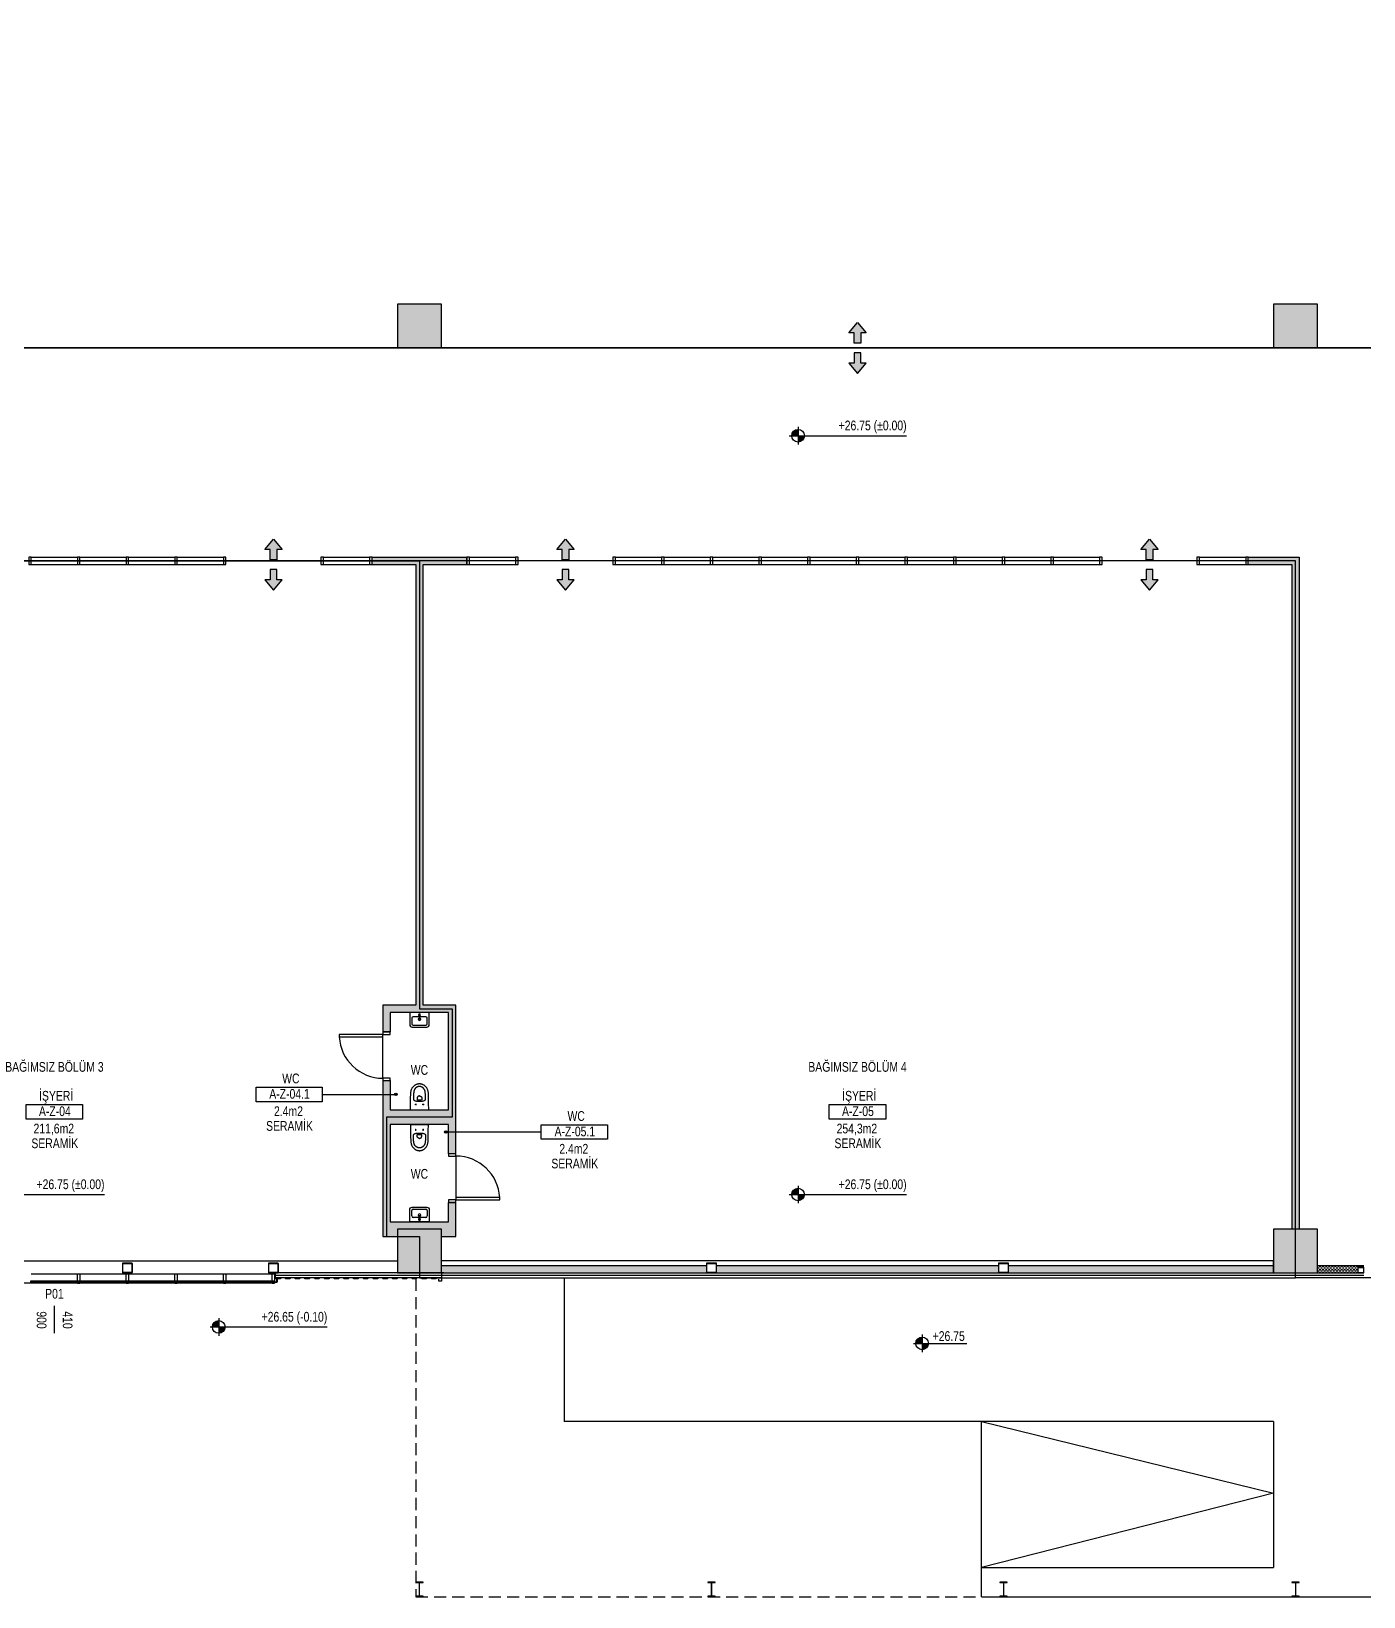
# Model space of a CAD drawing. Header units: centimetres. Extents: x 28733 to 98303, y -2883 to 8555.
# Drawn here: x 53682 to 56419, y 854 to 4069 of the extents above; entities that cross this region are included whole.
import ezdxf
from ezdxf.enums import TextEntityAlignment as Align

# ---------------------------------------------------------------- set-up
doc = ezdxf.new("R2010")
doc.units = ezdxf.units.CM
doc.header["$LTSCALE"] = 100
doc.linetypes.add('HIDDEN2', pattern=[0.1875, 0.125, -0.0625])
for name, color, linetype in [('A-ANNO-DIMS', 187, 'Continuous'), ('A-ANNO-IDEN', 50, 'Continuous'), ('A-ANNO-TEXT', 50, 'Continuous'), ('A-AREA', 102, 'Continuous'), ('A-DOOR', 193, 'Continuous'), ('A-ELEV-01', 255, 'Continuous'), ('A-ELEV-03', 251, 'Continuous'), ('A-FLOR-FIXT', 146, 'Continuous'), ('A-GLAZ-FRME', 12, 'Continuous'), ('A-GLAZ-FULL', 130, 'Continuous'), ('A-GLAZ-SILL', 8, 'Continuous'), ('A-WALL', 134, 'Continuous'), ('A-WALL-HTCH', 8, 'Continuous'), ('A-WALL-INSL', 249, 'Continuous'), ('A-WALL-PLST', 129, 'Continuous'), ('A-WALL-SNWPNL', 200, 'Continuous'), ('A-WALL-STEL', 202, 'Continuous'), ('S-CONC', 5, 'Continuous'), ('S-HTCH', 8, 'Continuous'), ('S-STEL', 3, 'Continuous')]:
    doc.layers.add(name, color=color, linetype=linetype)
doc.styles.add('Fields_100', font='act_simplex.shx', dxfattribs={"width": 0.8, "height": 20})
doc.linetypes.add('BATTING', pattern='A,0.00254,-2.54,[134,ltypeshp.shx,S=2.54,R=0,X=-2.54,Y=0],-5.08,[134,ltypeshp.shx,S=2.54,R=180,X=2.54,Y=0],-2.54', length=10.16254)
pattern_1 = [(0, (47244.2896, 54361.0323), (3.175, 3.175), [3.175, -3.175])]

# ---------------------------------------------------------------- blocks, each defined once
blk = doc.blocks.new('Mahal kutusu_100')
at = {"color": 0}
blk.add_lwpolyline([(-58, 30), (58, 30), (58, 0), (-58, 0)], close=True, dxfattribs=at)
at = {"color": 0, "style": 'Fields_100', "width": 0.8}
for tag, p in [('MAHAL', (3.6, 37.9)), ('KOD', (0.9, 6.2)), ('ALAN', (-1.3, -29.4)), ('KAPLAMA', (0.8, -59.7))]:
    blk.add_attdef(tag, text='', height=20, dxfattribs=at).set_placement(p, align=Align.CENTER)
blk = doc.blocks.new('Kot_plan')
h = blk.add_hatch(color=0)
h.paths.add_polyline_path([(0, 13, 0.414214), (-13, 0), (0, 0)])
h.paths.add_polyline_path([(13, 0), (0, 0), (0, -13, 0.414214)])
at = {"color": 0}
for p, q in [((-18, 0), (92, 0)), ((0, 18), (0, -18))]:
    blk.add_line(p, q, dxfattribs=at)
blk.add_circle((0, 0), 13, dxfattribs=at)
at = {"color": 0, "style": 'Fields_100', "width": 0.8}
blk.add_attdef('BITMISKOT', (21.6, 5), '', height=20, dxfattribs=at)
blk.add_attdef('KABAKOT', text='', height=20, dxfattribs=at).set_placement((21.6, -5), align=Align.TOP_LEFT)
blk = doc.blocks.new('KLOZET')
at = {"linetype": 'Continuous'}
for p, q in [((-17.9, 32), (-17.8, 33.3)), ((-17.8, 33.3), (-17.7, 34.5)), ((-17.7, 34.5), (-17.6, 35.7)), ((-17.6, 35.7), (-17.5, 36.9)), ((-17.5, 36.9), (-17.3, 38.1)), ((-17.3, 38.1), (-17.1, 39.2)), ((-17.1, 39.2), (-16.8, 40.3)), ((-16.8, 40.3), (-16.5, 41.3)), ((-16.5, 41.3), (-16.1, 42.4)), ((-16.1, 42.4), (-15.7, 43.3)), ((-15.7, 43.3), (-15.3, 44.3)), ((-15.3, 44.3), (-14.8, 45.2)), ((-14.8, 45.2), (-14.3, 46)), ((-14.3, 46), (-13.7, 46.8)), ((-13.7, 46.8), (-13.1, 47.6)), ((-13.1, 47.6), (-12.4, 48.3)), ((-12.4, 48.3), (-11.7, 49)), ((-12.1, 32.6), (-12.2, 31.9)), ((-12, 33.9), (-12.1, 33.2)), ((-12.1, 33.2), (-12.1, 32.6)), ((-11.9, 35.1), (-12, 34.5)), ((-12, 34.5), (-12, 33.9)), ((-11.8, 35.7), (-11.9, 35.1)), ((-11.7, 36.7), (-11.8, 36.2)), ((-11.8, 36.2), (-11.8, 35.7)), ((-11.7, 49), (-11, 49.6)), ((-11.6, 37.3), (-11.7, 36.7)), ((-11.5, 37.7), (-11.6, 37.3)), ((-11.4, 38.2), (-11.5, 37.7)), ((-11.3, 38.6), (-11.4, 38.2)), ((-11.2, 39), (-11.3, 38.6)), ((-11.1, 39.4), (-11.2, 39)), ((-11, 39.8), (-11.1, 39.4)), ((-11, 49.6), (-10.3, 50.2)), ((-10.9, 40.2), (-11, 39.8)), ((-10.8, 40.5), (-10.9, 40.2)), ((-10.6, 40.8), (-10.8, 40.5)), ((-10.5, 41.1), (-10.6, 40.8)), ((-10.4, 41.4), (-10.5, 41.1)), ((-10.2, 41.7), (-10.4, 41.4)), ((-10.3, 50.2), (-9.6, 50.7)), ((-10.1, 42), (-10.2, 41.7)), ((-9.9, 42.2), (-10.1, 42)), ((-9.8, 42.5), (-9.9, 42.2)), ((-9.6, 42.7), (-9.8, 42.5)), ((-9.6, 50.7), (-8.8, 51.2)), ((-9.4, 43), (-9.6, 42.7)), ((-9.3, 43.2), (-9.4, 43)), ((-9.1, 43.5), (-9.3, 43.2)), ((-8.9, 43.7), (-9.1, 43.5)), ((-8.7, 44), (-8.9, 43.7)), ((-8.8, 51.2), (-8, 51.7)), ((-8.5, 44.2), (-8.7, 44)), ((-8.2, 44.4), (-8.5, 44.2)), ((-8, 44.7), (-8.2, 44.4)), ((-8, 51.7), (-7.2, 52.1)), ((-7.8, 44.9), (-8, 44.7)), ((-7.5, 45.1), (-7.8, 44.9)), ((-7.3, 45.3), (-7.5, 45.1)), ((-7, 45.5), (-7.3, 45.3)), ((-7.2, 52.1), (-6.4, 52.5)), ((-6.7, 45.8), (-7, 45.5)), ((-6.4, 46), (-6.7, 45.8)), ((-6.4, 52.5), (-5.6, 52.8)), ((-6.1, 46.2), (-6.4, 46)), ((-5.8, 46.4), (-6.1, 46.2)), ((-5.5, 46.5), (-5.8, 46.4)), ((-5.6, 52.8), (-4.8, 53.1)), ((-5.2, 46.7), (-5.5, 46.5)), ((-4.9, 46.9), (-5.2, 46.7)), ((-4.6, 47.1), (-4.9, 46.9)), ((-4.8, 53.1), (-4, 53.3)), ((-4.2, 47.2), (-4.6, 47.1)), ((-3.9, 47.3), (-4.2, 47.2)), ((-4, 53.3), (-3.2, 53.5)), ((-3.6, 47.5), (-3.9, 47.3)), ((-3.3, 47.6), (-3.6, 47.5)), ((-3, 47.7), (-3.3, 47.6)), ((-3.2, 53.5), (-2.3, 53.7)), ((-2.7, 47.8), (-3, 47.7)), ((-2.4, 47.9), (-2.7, 47.8)), ((-2.1, 48), (-2.4, 47.9)), ((-2.3, 53.7), (-1.5, 53.8)), ((-1.8, 48), (-2.1, 48)), ((-1.5, 48.1), (-1.8, 48)), ((-1.5, 53.8), (-0.7, 53.9)), ((-1.2, 48.1), (-1.5, 48.1)), ((-1, 48.2), (-1.2, 48.1)), ((-0.7, 48.2), (-1, 48.2)), ((-0.7, 53.9), (0, 53.9)), ((-0.5, 48.2), (-0.7, 48.2)), ((-0.2, 48.2), (-0.5, 48.2)), ((0, 48.2), (-0.2, 48.2)), ((0, 53.9), (0.7, 53.9)), ((0.5, 48.2), (0, 48.2)), ((1, 48.2), (0.5, 48.2)), ((0.7, 53.9), (1.5, 53.8)), ((1.5, 48.1), (1, 48.2)), ((1.5, 53.8), (2.3, 53.7)), ((2.1, 48), (1.5, 48.1)), ((2.6, 47.8), (2.1, 48)), ((2.3, 53.7), (3.2, 53.5)), ((3.2, 47.6), (2.6, 47.8)), ((3.2, 53.5), (4, 53.3)), ((3.7, 47.4), (3.2, 47.6)), ((4.3, 47.2), (3.7, 47.4)), ((4, 53.3), (4.8, 53.1)), ((4.9, 46.9), (4.3, 47.2)), ((4.8, 53.1), (5.6, 52.8)), ((5.4, 46.6), (4.9, 46.9)), ((6, 46.3), (5.4, 46.6)), ((5.6, 52.8), (6.4, 52.5)), ((6.5, 45.9), (6, 46.3)), ((6.4, 52.5), (7.2, 52.1)), ((7, 45.5), (6.5, 45.9)), ((7.5, 45.1), (7, 45.5)), ((7.2, 52.1), (8, 51.7)), ((8, 44.7), (7.5, 45.1)), ((8, 51.7), (8.8, 51.2)), ((8.4, 44.2), (8, 44.7)), ((8.9, 43.7), (8.4, 44.2)), ((8.8, 51.2), (9.6, 50.7)), ((9.3, 43.2), (8.9, 43.7)), ((9.6, 42.7), (9.3, 43.2)), ((9.6, 50.7), (10.3, 50.2)), ((10, 42.1), (9.6, 42.7)), ((10.3, 41.6), (10, 42.1)), ((10.3, 50.2), (11, 49.6)), ((10.6, 40.9), (10.3, 41.6)), ((10.8, 40.3), (10.6, 40.9)), ((11.1, 39.6), (10.8, 40.3)), ((11, 49.6), (11.7, 49)), ((11.3, 38.9), (11.1, 39.6)), ((11.4, 38.2), (11.3, 38.9)), ((11.6, 37.4), (11.4, 38.2)), ((11.7, 36.6), (11.6, 37.4)), ((11.7, 49), (12.4, 48.3)), ((11.8, 35.7), (11.7, 36.6)), ((11.9, 34.9), (11.8, 35.7)), ((12, 34), (11.9, 34.9)), ((12.1, 33.1), (12, 34)), ((12.2, 32.1), (12.1, 33.1)), ((12.4, 48.3), (13.1, 47.6)), ((13.1, 47.6), (13.7, 46.8)), ((13.7, 46.8), (14.3, 46)), ((14.3, 46), (14.8, 45.2)), ((14.8, 45.2), (15.3, 44.3)), ((15.3, 44.3), (15.7, 43.3)), ((15.7, 43.3), (16.1, 42.4)), ((16.1, 42.4), (16.5, 41.3)), ((16.5, 41.3), (16.8, 40.3)), ((16.8, 40.3), (17.1, 39.2)), ((17.1, 39.2), (17.3, 38.1)), ((17.3, 38.1), (17.5, 36.9)), ((17.5, 36.9), (17.6, 35.7)), ((17.6, 35.7), (17.7, 34.5)), ((17.7, 34.5), (17.8, 33.3)), ((17.8, 33.3), (17.9, 32)), ((-18.3, 0), (-18.2, 12.1)), ((-18.3, 0), (18.3, 0)), ((-18.2, 23.7), (-18.1, 25.2)), ((-18.2, 22.2), (-18.2, 23.7)), ((-18.2, 20.6), (-18.2, 22.2)), ((-18.2, 17.4), (-18.2, 20.6)), ((-18.2, 12.1), (-18.2, 17.4)), ((-18.1, 28), (-18, 29.4)), ((-18.1, 26.6), (-18.1, 28)), ((-18.1, 25.2), (-18.1, 26.6)), ((-18, 30.7), (-17.9, 32)), ((-18, 29.4), (-18, 30.7)), ((-12.3, 27.9), (-12.4, 27)), ((-12.4, 27), (-12.4, 26.1)), ((-12.4, 26.1), (-12.4, 25.2)), ((-12.4, 25.2), (-12.4, 24.2)), ((-12.4, 24.2), (-12.4, 23.2)), ((-12.4, 23.2), (-12.4, 22.2)), ((-12.2, 31.1), (-12.3, 30.4)), ((-12.3, 30.4), (-12.3, 29.6)), ((-12.3, 29.6), (-12.3, 28.8)), ((-12.3, 28.8), (-12.3, 27.9)), ((-12.2, 31.9), (-12.2, 31.1)), ((-9.2, 18.4), (-8.2, 18.3)), ((-8.2, 18.3), (-7.1, 18.2)), ((-7.1, 18.2), (-6.1, 18.1)), ((-6.1, 18.1), (-5.1, 18)), ((-5.1, 18), (-4.1, 18)), ((-4.8, 24.3), (-4.9, 23.9)), ((-4.9, 23.9), (-4.9, 23.5)), ((-4.9, 23.5), (-4.8, 20.8)), ((-4.7, 25), (-4.8, 24.6)), ((-4.8, 24.6), (-4.8, 24.3)), ((-4.6, 25.3), (-4.7, 25)), ((-4.4, 25.6), (-4.6, 25.3)), ((-4.3, 25.9), (-4.4, 25.6)), ((-4.1, 26.2), (-4.3, 25.9)), ((-3.9, 26.5), (-4.1, 26.2)), ((-4.1, 18), (-3.1, 17.9)), ((-3.8, 26.8), (-3.9, 26.5)), ((-3.5, 27), (-3.8, 26.8)), ((-3.8, 20.8), (-2.1, 20.8)), ((-3.3, 27.2), (-3.5, 27)), ((-3.1, 27.4), (-3.3, 27.2)), ((-2.8, 27.6), (-3.1, 27.4)), ((-3.1, 17.9), (-2, 17.9)), ((-2.5, 27.8), (-2.8, 27.6)), ((-2.2, 28), (-2.5, 27.8)), ((-1.9, 28.1), (-2.2, 28)), ((-2.1, 20.8), (-0.4, 20.8)), ((-2, 17.9), (-1, 17.9)), ((-1.6, 28.2), (-1.9, 28.1)), ((-1.3, 28.3), (-1.6, 28.2)), ((-1, 28.4), (-1.3, 28.3)), ((-0.7, 28.5), (-1, 28.4)), ((-1, 17.9), (0, 17.9)), ((-0.3, 28.5), (-0.7, 28.5)), ((-0.4, 20.8), (1.7, 20.8)), ((0, 28.5), (-0.3, 28.5)), ((0, 28.5), (0.3, 28.5)), ((0, 17.9), (1, 17.9)), ((0.3, 28.5), (0.7, 28.5)), ((0.7, 28.5), (1, 28.4)), ((1, 28.4), (1.3, 28.3)), ((1, 17.9), (2, 17.9)), ((1.3, 28.3), (1.6, 28.2)), ((1.6, 28.2), (1.9, 28.1)), ((1.7, 20.8), (3.4, 20.8)), ((1.9, 28.1), (2.2, 28)), ((2, 17.9), (3.1, 17.9)), ((2.2, 28), (2.5, 27.8)), ((2.5, 27.8), (2.8, 27.6)), ((2.8, 27.6), (3.1, 27.4)), ((3.1, 27.4), (3.3, 27.2)), ((3.1, 17.9), (4.1, 18)), ((3.3, 27.2), (3.5, 27)), ((3.4, 20.8), (3.8, 20.8)), ((3.5, 27), (3.8, 26.7)), ((3.8, 26.7), (4, 26.5)), ((4, 26.5), (4.1, 26.2)), ((4.1, 26.2), (4.3, 25.9)), ((4.1, 18), (5.1, 18)), ((4.3, 25.9), (4.5, 25.6)), ((4.5, 25.6), (4.6, 25.3)), ((4.6, 25.3), (4.7, 25)), ((4.7, 25), (4.8, 24.6)), ((4.8, 24.6), (4.8, 24.3)), ((4.8, 24.3), (4.9, 23.9)), ((4.9, 23.5), (4.8, 20.8)), ((4.9, 23.9), (4.9, 23.5)), ((5.1, 18), (6.1, 18.1)), ((6.1, 18.1), (7.1, 18.2)), ((7.1, 18.2), (8.2, 18.3)), ((8.2, 18.3), (9.2, 18.4)), ((12.2, 31.2), (12.2, 32.1)), ((12.3, 30.2), (12.2, 31.2)), ((12.3, 29.2), (12.3, 30.2)), ((12.3, 28.1), (12.3, 29.2)), ((12.4, 27), (12.3, 28.1)), ((12.4, 25.9), (12.4, 27)), ((12.4, 24.7), (12.4, 25.9)), ((12.4, 23.4), (12.4, 24.7)), ((12.4, 22.2), (12.4, 23.4)), ((17.9, 32), (18, 30.7)), ((18, 30.7), (18, 29.4)), ((18, 29.4), (18.1, 28)), ((18.1, 28), (18.1, 26.6)), ((18.1, 26.6), (18.1, 25.2)), ((18.1, 25.2), (18.2, 23.7)), ((18.2, 23.7), (18.2, 22.2)), ((18.2, 22.2), (18.2, 20.6)), ((18.2, 20.6), (18.2, 17.4)), ((18.2, 17.4), (18.2, 13.9)), ((18.2, 13.9), (18.3, 0))]:
    blk.add_line(p, q, dxfattribs=at)
at = {"ltscale": 3}
for p, q in [((-6.5, 10.9), (-9, 10.9)), ((-7.7, 12.2), (-7.7, 9.6)), ((9, 10.9), (6.5, 10.9)), ((7.7, 12.2), (7.7, 9.6))]:
    blk.add_line(p, q, dxfattribs=at)
at = {"lineweight": 0}
for p, q in [((-3.8, 20.8), (-4.8, 20.8)), ((3.8, 20.8), (4.8, 20.8))]:
    blk.add_line(p, q, dxfattribs=at)
at = {"linetype": 'Continuous'}
for centre in [(-7.7, 10.9), (7.7, 10.9)]:
    blk.add_circle(centre, 0.75, dxfattribs=at)
for centre, start, end in [((-8.7, 22.1), 179.5021, 262.9898), ((8.7, 22.1), 277.0095, 0.5028)]:
    blk.add_arc(centre, 3.72, start, end, dxfattribs=at)
blk = doc.blocks.new('KAPI_100')
at = {"layer": 'A-DOOR'}
blk.add_line((5, 15), (95, 15), dxfattribs=at)
blk.add_lwpolyline([(95, 15), (95, 105), (90, 105), (90, 15)], dxfattribs=at)
for points in [[(0, 0), (5, 0), (5, 15), (0, 15)], [(95, 0), (100, 0), (100, 15), (95, 15)]]:
    blk.add_lwpolyline(points, close=True, dxfattribs=at)
blk.add_arc((95, 15), 90, 93.1847, 180, dxfattribs=at)
blk = doc.blocks.new('Mahal Kutusu_100_2')
at = {"color": 0}
blk.add_lwpolyline([(-68, 30), (68, 30), (68, 0), (-68, 0)], close=True, dxfattribs=at)
at = {"color": 0, "style": 'Fields_100', "width": 0.8}
for tag, p in [('MAHAL', (3.6, 37.9)), ('A-Z-04.1', (0.9, 6.2)), ('ALAN', (-1.3, -29.4)), ('KAPLAMA', (0.8, -59.7))]:
    blk.add_attdef(tag, text='', height=20, dxfattribs=at).set_placement(p, align=Align.CENTER)
blk = doc.blocks.new('*U21')
at = {"layer": 'A-WALL-SNWPNL'}
blk.add_lwpolyline([(50, 1), (42, 1), (40, -1), (32, -1), (30, 1), (22, 1), (20, -1), (12, -1), (10, 1), (2, 1), (0, -1), (-8, -1), (-10, 1), (-18, 1), (-20, -1), (-28, -1), (-30, 1), (-38, 1), (-40, -1), (-48, -1), (-50, 1)], dxfattribs=at)
blk = doc.blocks.new('*U22')
at = {"layer": 'A-WALL-STEL', "color": 0, "linetype": 'ByBlock', "lineweight": -2, "transparency": 16777216}
for p in [(0, 0), (100, 0), (200, 0)]:
    blk.add_blockref('*U21', p, dxfattribs=at)
blk = doc.blocks.new('300')
blk.add_lwpolyline([(0, 0), (150, 0), (150, 10.7), (93.55, 10.7, -0.41421356), (78.55, 25.7), (78.55, 274.3, -0.41421356), (93.55, 289.3), (150, 289.3), (150, 300), (0, 300), (0, 289.3), (56.45, 289.3, -0.41421356), (71.45, 274.3), (71.45, 25.7, -0.41421356), (56.45, 10.7), (0, 10.7)], format="xyb", close=True)
blk = doc.blocks.new('AÇK_01')
at = {"color": 0}
blk.add_lwpolyline([(28, 0), (-28, 0)], dxfattribs=at)
at = {"color": 0, "style": 'Fields_100', "width": 0.8}
blk.add_attdef('A.Ç.K.01', text='', height=20, rotation=90, dxfattribs=at).set_placement((-53, 0), align=Align.MIDDLE_CENTER)
for tag, p in [('W', (1, 17.2)), ('H', (1, -36.3))]:
    blk.add_attdef(tag, text='', height=20, dxfattribs=at).set_placement(p, align=Align.CENTER)

msp = doc.modelspace()

# ---------------------------------------------------------------- hatches: boundary and pattern name
at = {"layer": 'A-ANNO-DIMS'}
h = msp.add_hatch(color=256, dxfattribs=at)
h.paths.add_polyline_path([(55257.34, 3251.35, 0.4142136), (55244.34, 3238.35), (55257.34, 3238.35)])
h.paths.add_polyline_path([(55270.34, 3238.35), (55257.34, 3238.35), (55257.34, 3225.35, 0.4142136)])
h = msp.add_hatch(color=256, dxfattribs=at)
h.paths.add_polyline_path([(55257.34, 1692.72, 0.4142136), (55244.34, 1679.72), (55257.34, 1679.72)])
h.paths.add_polyline_path([(55270.34, 1679.72), (55257.34, 1679.72), (55257.34, 1666.72, 0.4142136)])
h = msp.add_hatch(color=256, dxfattribs=at)
h.paths.add_polyline_path([(54067.14, 1420.59, 0.4142136), (54054.14, 1407.59), (54067.14, 1407.59)])
h.paths.add_polyline_path([(54080.14, 1407.59), (54067.14, 1407.59), (54067.14, 1394.59, 0.4142136)])
at = {"layer": 'A-ANNO-IDEN'}
h = msp.add_hatch(color=256, dxfattribs=at)
h.dxf.hatch_style = 1
edge = h.paths.add_edge_path()
edge.add_arc((54430.91, 1885.27), 2.5, 0, 360)
h = msp.add_hatch(color=256, dxfattribs=at)
h.dxf.hatch_style = 1
edge = h.paths.add_edge_path()
edge.add_arc((54533.62, 1808.04), 2.5, 180, 540)
at = {"layer": 'A-ANNO-TEXT'}
h = msp.add_hatch(color=256, dxfattribs=at)
h.dxf.hatch_style = 1
h.paths.add_polyline_path([(55379.48, 3470.89), (55397.18, 3449.74), (55386.21, 3449.74), (55386.21, 3428.59), (55372.74, 3428.59), (55372.74, 3449.74), (55361.77, 3449.74)])
h = msp.add_hatch(color=256, dxfattribs=at)
h.dxf.hatch_style = 1
h.paths.add_polyline_path([(55379.48, 3366.29), (55397.18, 3387.44), (55386.21, 3387.44), (55386.21, 3408.59), (55372.74, 3408.59), (55372.74, 3387.44), (55361.77, 3387.44)])
h = msp.add_hatch(color=256, dxfattribs=at)
h.dxf.hatch_style = 1
h.paths.add_polyline_path([(54179.48, 3025.89), (54197.18, 3004.74), (54186.21, 3004.74), (54186.21, 2983.59), (54172.74, 2983.59), (54172.74, 3004.74), (54161.77, 3004.74)])
h = msp.add_hatch(color=256, dxfattribs=at)
h.dxf.hatch_style = 1
h.paths.add_polyline_path([(54779.48, 3025.89), (54797.18, 3004.74), (54786.21, 3004.74), (54786.21, 2983.59), (54772.74, 2983.59), (54772.74, 3004.74), (54761.77, 3004.74)])
h = msp.add_hatch(color=256, dxfattribs=at)
h.dxf.hatch_style = 1
h.paths.add_polyline_path([(55979.48, 3025.89), (55997.18, 3004.74), (55986.21, 3004.74), (55986.21, 2983.59), (55972.74, 2983.59), (55972.74, 3004.74), (55961.77, 3004.74)])
h = msp.add_hatch(color=256, dxfattribs=at)
h.dxf.hatch_style = 1
h.paths.add_polyline_path([(54179.48, 2921.29), (54197.18, 2942.44), (54186.21, 2942.44), (54186.21, 2963.59), (54172.74, 2963.59), (54172.74, 2942.44), (54161.77, 2942.44)])
h = msp.add_hatch(color=256, dxfattribs=at)
h.dxf.hatch_style = 1
h.paths.add_polyline_path([(54779.48, 2921.29), (54797.18, 2942.44), (54786.21, 2942.44), (54786.21, 2963.59), (54772.74, 2963.59), (54772.74, 2942.44), (54761.77, 2942.44)])
h = msp.add_hatch(color=256, dxfattribs=at)
h.dxf.hatch_style = 1
h.paths.add_polyline_path([(55979.48, 2921.29), (55997.18, 2942.44), (55986.21, 2942.44), (55986.21, 2963.59), (55972.74, 2963.59), (55972.74, 2942.44), (55961.77, 2942.44)])
at = {"layer": 'A-WALL-HTCH'}
h = msp.add_hatch(dxfattribs=at)
h.set_pattern_fill('DASH', color=256)
h.set_pattern_definition([(0, (-26454.6308, -0.018), (3.175, 3.175), [3.175, -3.175])])
h.paths.add_polyline_path([(54524.48, 1608.59), (54524.48, 1593.59), (54554.48, 1593.59), (54554.48, 1663.59), (54539.48, 1663.59), (54539.48, 1623.59), (54419.48, 1623.59), (54419.48, 1823.59), (54539.48, 1823.59), (54539.48, 1763.59), (54554.48, 1763.59), (54554.48, 2068.59), (54486.98, 2068.59), (54486.98, 2973.59), (54576.98, 2973.59), (54576.98, 2988.59), (54381.98, 2988.59), (54381.98, 2973.59), (54471.98, 2973.59), (54471.98, 2068.59), (54404.48, 2068.59), (54404.48, 2013.59), (54419.48, 2013.59), (54419.48, 2053.59), (54539.48, 2053.59), (54539.48, 1853.59), (54419.48, 1853.59), (54419.48, 1913.59), (54404.48, 1913.59), (54404.48, 1593.59), (54434.48, 1593.59), (54434.48, 1608.59)])
h = msp.add_hatch(dxfattribs=at)
h.set_pattern_fill('DASH', color=256)
h.set_pattern_definition([(0, (47544.2896, 54361.0323), (3.175, 3.175), [3.175, -3.175])])
h.paths.add_polyline_path([(56181.98, 2988.59), (56286.98, 2988.59), (56286.98, 1608.59), (56271.98, 1608.59), (56271.98, 2973.59), (56181.98, 2973.59)])
h = msp.add_hatch(dxfattribs=at)
h.set_pattern_fill('DASH', color=256)
h.set_pattern_definition(pattern_1)
h.paths.add_polyline_path([(55069.48, 1518.59), (55069.48, 1533.59), (54524.48, 1533.59), (54524.48, 1518.59)])
h.paths.add_polyline_path([(55669.48, 1519.19), (55669.48, 1533.59), (55089.48, 1533.59), (55089.48, 1518.59)])
h.paths.add_polyline_path([(55689.48, 1533.59), (55689.48, 1518.59), (56234.48, 1518.59), (56234.48, 1533.59)])
h = msp.add_hatch(dxfattribs=at)
h.set_pattern_fill('DASH', color=256)
h.set_pattern_definition(pattern_1)
h.paths.add_polyline_path([(56407.48, 1533.59), (56324.48, 1533.59), (56324.48, 1518.59), (56407.48, 1518.59)])
h = msp.add_hatch(dxfattribs=at)
h.set_pattern_fill('DASH', color=256)
h.set_pattern_definition(pattern_1)
h.paths.add_polyline_path([(56771.23, 1530.59), (56783.23, 1530.59), (56783.23, 1533.59), (56589.48, 1533.59), (56589.48, 1518.59), (56771.23, 1518.59)])
h.paths.add_polyline_path([(56407.48, 1530.59), (56419.48, 1530.59), (56419.48, 1533.59), (56324.48, 1533.59), (56324.48, 1518.59), (56407.48, 1518.59)])
at = {"layer": 'S-HTCH'}
h = msp.add_hatch(dxfattribs=at)
h.set_pattern_fill('ANSI33', color=256)
h.set_pattern_definition([(45, (47244.2896, 5721.5606), (-4.490128, 4.490128), []), (45, (47248.78, 5721.5606), (-4.490128, 4.490128), [3.175, -1.5875])])
h.paths.add_polyline_path([(63434.48, 1518.59), (63524.48, 1518.59), (63524.48, 1608.59), (63434.48, 1608.59)])
h.paths.add_polyline_path([(63434.48, 7218.59), (63524.48, 7218.59), (63524.48, 7308.59), (63434.48, 7308.59)])
h.paths.add_polyline_path([(61634.48, 1518.59), (61724.48, 1518.59), (61724.48, 1608.59), (61634.48, 1608.59)])
h.paths.add_polyline_path([(58034.48, 1518.59), (58124.48, 1518.59), (58124.48, 1608.59), (58034.48, 1608.59)])
h.paths.add_polyline_path([(61634.48, 7218.59), (61724.48, 7218.59), (61724.48, 7308.59), (61634.48, 7308.59)])
h.paths.add_polyline_path([(58034.48, 7218.59), (58124.48, 7218.59), (58124.48, 7308.59), (58034.48, 7308.59)])
h.paths.add_polyline_path([(63434.48, 3418.59), (63524.48, 3418.59), (63524.48, 3508.59), (63434.48, 3508.59)])
h.paths.add_polyline_path([(63434.48, 5318.59), (63524.48, 5318.59), (63524.48, 5408.59), (63434.48, 5408.59)])
h.paths.add_polyline_path([(61634.48, 3418.59), (61724.48, 3418.59), (61724.48, 3508.59), (61634.48, 3508.59)])
h.paths.add_polyline_path([(58034.48, 3418.59), (58124.48, 3418.59), (58124.48, 3508.59), (58034.48, 3508.59)])
h.paths.add_polyline_path([(61634.48, 5318.59), (61724.48, 5318.59), (61724.48, 5408.59), (61634.48, 5408.59)])
h.paths.add_polyline_path([(58034.48, 5318.59), (58124.48, 5318.59), (58124.48, 5408.59), (58034.48, 5408.59)])
h.paths.add_polyline_path([(68834.48, 3418.59), (68924.48, 3418.59), (68924.48, 3508.59), (68834.48, 3508.59)])
h.paths.add_polyline_path([(68834.48, 5318.59), (68924.48, 5318.59), (68924.48, 5408.59), (68834.48, 5408.59)])
h.paths.add_polyline_path([(67034.48, 3418.59), (67124.48, 3418.59), (67124.48, 3508.59), (67034.48, 3508.59)])
h.paths.add_polyline_path([(67034.48, 5318.59), (67124.48, 5318.59), (67124.48, 5408.59), (67034.48, 5408.59)])
h.paths.add_polyline_path([(65234.48, 3418.59), (65324.48, 3418.59), (65324.48, 3508.59), (65234.48, 3508.59)])
h.paths.add_polyline_path([(65234.48, 5318.59), (65324.48, 5318.59), (65324.48, 5408.59), (65234.48, 5408.59)])
h.paths.add_polyline_path([(61534.48, 3418.59), (61624.48, 3418.59), (61624.48, 3508.59), (61534.48, 3508.59)])
h.paths.add_polyline_path([(61534.48, 5318.59), (61624.48, 5318.59), (61624.48, 5408.59), (61534.48, 5408.59)])
h.paths.add_polyline_path([(59834.48, 3418.59), (59924.48, 3418.59), (59924.48, 3508.59), (59834.48, 3508.59)])
h.paths.add_polyline_path([(59834.48, 5318.59), (59924.48, 5318.59), (59924.48, 5408.59), (59834.48, 5408.59)])
h.paths.add_polyline_path([(56234.48, 3418.59), (56324.48, 3418.59), (56324.48, 3508.59), (56234.48, 3508.59)])
h.paths.add_polyline_path([(56234.48, 5318.59), (56324.48, 5318.59), (56324.48, 5408.59), (56234.48, 5408.59)])
h.paths.add_polyline_path([(54434.48, 3418.59), (54524.48, 3418.59), (54524.48, 3508.59), (54434.48, 3508.59)])
h.paths.add_polyline_path([(54434.48, 5318.59), (54524.48, 5318.59), (54524.48, 5408.59), (54434.48, 5408.59)])
h.paths.add_polyline_path([(52634.48, 3418.59), (52724.48, 3418.59), (52724.48, 3508.59), (52634.48, 3508.59)])
h.paths.add_polyline_path([(52634.48, 5318.59), (52724.48, 5318.59), (52724.48, 5408.59), (52634.48, 5408.59)])
h.paths.add_polyline_path([(70634.48, 5318.59), (70724.48, 5318.59), (70724.48, 5408.59), (70634.48, 5408.59)])
h.paths.add_polyline_path([(70634.48, 3418.59), (70724.48, 3418.59), (70724.48, 3508.59), (70634.48, 3508.59)])
h.paths.add_polyline_path([(70634.48, 1518.59), (70724.48, 1518.59), (70724.48, 1608.59), (70634.48, 1608.59)])
h.paths.add_polyline_path([(68834.48, 1518.59), (68924.48, 1518.59), (68924.48, 1608.59), (68834.48, 1608.59)])
h.paths.add_polyline_path([(67034.48, 1518.59), (67124.48, 1518.59), (67124.48, 1608.59), (67034.48, 1608.59)])
h.paths.add_polyline_path([(65234.48, 1518.59), (65324.48, 1518.59), (65324.48, 1608.59), (65234.48, 1608.59)])
h.paths.add_polyline_path([(61534.48, 1518.59), (61624.48, 1518.59), (61624.48, 1608.59), (61534.48, 1608.59)])
h.paths.add_polyline_path([(59834.48, 1518.59), (59924.48, 1518.59), (59924.48, 1608.59), (59834.48, 1608.59)])
h.paths.add_polyline_path([(56234.48, 1518.59), (56324.48, 1518.59), (56324.48, 1608.59), (56234.48, 1608.59)])
h.paths.add_polyline_path([(54434.48, 1518.59), (54524.48, 1518.59), (54524.48, 1608.59), (54434.48, 1608.59)])
h.paths.add_polyline_path([(52634.48, 1518.59), (52724.48, 1518.59), (52724.48, 1608.59), (52634.48, 1608.59)])
h.paths.add_polyline_path([(70634.48, 7218.59), (70724.48, 7218.59), (70724.48, 7308.59), (70634.48, 7308.59)])
h.paths.add_polyline_path([(68834.48, 7218.59), (68924.48, 7218.59), (68924.48, 7308.59), (68834.48, 7308.59)])
h.paths.add_polyline_path([(67034.48, 7218.59), (67124.48, 7218.59), (67124.48, 7308.59), (67034.48, 7308.59)])
h.paths.add_polyline_path([(65234.48, 7218.59), (65324.48, 7218.59), (65324.48, 7308.59), (65234.48, 7308.59)])
h.paths.add_polyline_path([(61534.48, 7218.59), (61624.48, 7218.59), (61624.48, 7308.59), (61534.48, 7308.59)])
h.paths.add_polyline_path([(59834.48, 7218.59), (59924.48, 7218.59), (59924.48, 7308.59), (59834.48, 7308.59)])
h.paths.add_polyline_path([(56234.48, 7218.59), (56324.48, 7218.59), (56324.48, 7308.59), (56234.48, 7308.59)])
h.paths.add_polyline_path([(54434.48, 7218.59), (54524.48, 7218.59), (54524.48, 7308.59), (54434.48, 7308.59)])
h.paths.add_polyline_path([(52634.48, 7218.59), (52724.48, 7218.59), (52724.48, 7308.59), (52634.48, 7308.59)])

# ---------------------------------------------------------------- linework, layer by layer
at = {"layer": 'A-ANNO-DIMS'}
for p, q in [((55257.34, 3256.35), (55257.34, 3220.35)), ((55239.34, 3238.35), (55480.34, 3238.35)), ((53591.33, 1679.72), (53832.33, 1679.72)), ((55239.34, 1679.72), (55480.34, 1679.72)), ((55257.34, 1697.72), (55257.34, 1661.72)), ((54067.14, 1425.59), (54067.14, 1389.59)), ((54049.14, 1407.59), (54290.14, 1407.59))]:
    msp.add_line(p, q, dxfattribs=at)
for centre in [(55257.34, 3238.35), (55257.34, 1679.72), (54067.14, 1407.59)]:
    msp.add_circle(centre, 13, dxfattribs=at)
at = {"layer": 'A-ANNO-IDEN'}
for points in [[(54279.65, 1885.27), (54428.41, 1885.27)], [(54729.86, 1808.04), (54536.12, 1808.04)]]:
    msp.add_lwpolyline(points, dxfattribs=at)
for centre in [(54430.91, 1885.27), (54533.62, 1808.04)]:
    msp.add_circle(centre, 2.5, dxfattribs=at)
at = {"layer": 'A-ANNO-TEXT'}
for points in [[(55379.48, 3470.89), (55397.18, 3449.74), (55386.21, 3449.74), (55386.21, 3428.59), (55372.74, 3428.59), (55372.74, 3449.74), (55361.77, 3449.74)], [(55379.48, 3366.29), (55397.18, 3387.44), (55386.21, 3387.44), (55386.21, 3408.59), (55372.74, 3408.59), (55372.74, 3387.44), (55361.77, 3387.44)], [(54179.48, 3025.89), (54197.18, 3004.74), (54186.21, 3004.74), (54186.21, 2983.59), (54172.74, 2983.59), (54172.74, 3004.74), (54161.77, 3004.74)], [(54779.48, 3025.89), (54797.18, 3004.74), (54786.21, 3004.74), (54786.21, 2983.59), (54772.74, 2983.59), (54772.74, 3004.74), (54761.77, 3004.74)], [(55979.48, 3025.89), (55997.18, 3004.74), (55986.21, 3004.74), (55986.21, 2983.59), (55972.74, 2983.59), (55972.74, 3004.74), (55961.77, 3004.74)], [(54179.48, 2921.29), (54197.18, 2942.44), (54186.21, 2942.44), (54186.21, 2963.59), (54172.74, 2963.59), (54172.74, 2942.44), (54161.77, 2942.44)], [(54779.48, 2921.29), (54797.18, 2942.44), (54786.21, 2942.44), (54786.21, 2963.59), (54772.74, 2963.59), (54772.74, 2942.44), (54761.77, 2942.44)], [(55979.48, 2921.29), (55997.18, 2942.44), (55986.21, 2942.44), (55986.21, 2963.59), (55972.74, 2963.59), (55972.74, 2942.44), (55961.77, 2942.44)]]:
    msp.add_lwpolyline(points, close=True, dxfattribs=at)
at = {"layer": 'A-AREA'}
for points in [[(62586.98, 7318.59), (70734.48, 7318.59), (70734.48, 3418.59), (52611.98, 3418.59), (52611.98, 7318.59), (59834.48, 7318.59), (59834.48, 7053.59), (62586.98, 7053.59)], [(52611.98, 1508.59), (52611.98, 3418.59), (70734.48, 3418.59), (70734.48, 2981.09), (63779.48, 2981.09), (63779.23, 1508.59), (63516.98, 1508.59), (63516.98, 2981.09), (58079.48, 2981.09), (58079.48, 1508.59), (56279.48, 1508.59), (56279.48, 2981.09), (52979.48, 2981.09), (52979.48, 1508.59)], [(54479.48, 2981.09), (54479.48, 2061.09), (54546.98, 2061.09), (54546.98, 1838.59), (54411.98, 1838.59), (54411.98, 1593.59), (54479.48, 1593.59), (54479.48, 1508.59), (56279.48, 1508.59), (56279.48, 2981.09)]]:
    msp.add_lwpolyline(points, close=True, dxfattribs=at)
msp.add_lwpolyline([(54479.48, 2061.09), (54546.98, 2061.09), (54546.98, 1853.59), (54546.98, 1838.59), (54411.98, 1838.59), (54411.98, 1593.59), (54479.48, 1593.59), (54479.48, 1508.59), (54181.98, 1508.59), (54181.98, 1497.59), (53276.98, 1497.59), (53276.98, 1508.59), (52979.48, 1508.59), (52979.48, 2981.09), (54479.48, 2981.09), (54479.48, 2061.09)], dxfattribs=at)
at = {"layer": 'A-ELEV-01'}
for p, q in [((52959.48, 3418.59), (54434.48, 3418.59)), ((54524.48, 3418.59), (56234.48, 3418.59)), ((56324.48, 3418.59), (58034.48, 3418.59)), ((52986.98, 1543.59), (54434.48, 1543.59)), ((56234.48, 1543.59), (54524.48, 1543.59)), ((56234.48, 1518.59), (56234.48, 1543.59)), ((53681.98, 1516.59), (53776.98, 1516.59)), ((53781.98, 1516.59), (53876.98, 1516.59)), ((53881.98, 1516.59), (53976.98, 1516.59)), ((53981.98, 1516.59), (54076.98, 1516.59)), ((54081.98, 1516.59), (54176.98, 1516.59)), ((54776.98, 1508.59), (54776.98, 1213.59)), ((56234.48, 1213.59), (54776.98, 1213.59)), ((55634.48, 913.59, 0), (55634.48, 1213.59)), ((55634.48, 1213.59), (56234.48, 1066.09)), ((56234.48, 1213.59), (56234.48, 913.59)), ((56234.48, 1066.09), (55634.48, 913.59, 0)), ((55634.48, 853.59, 0), (58724.48, 853.59))]:
    msp.add_line(p, q, dxfattribs=at)
at = {"layer": 'A-ELEV-01', "linetype": 'HIDDEN2', "ltscale": 2, "elevation": 0}
msp.add_lwpolyline([(54471.98, 1506.59), (54471.98, 853.59), (55634.48, 853.59)], dxfattribs=at)
at = {"layer": 'A-ELEV-01', "elevation": 0}
msp.add_lwpolyline([(55634.48, 853.59), (55634.48, 853.59), (55634.48, 913.59), (56234.48, 913.59)], dxfattribs=at)
at = {"layer": 'A-ELEV-03'}
msp.add_line((54524.48, 1508.59), (54182.98, 1508.59), dxfattribs=at)
at = {"layer": 'A-ELEV-03', "elevation": 0}
msp.add_lwpolyline([(54182.98, 1518.59), (54182.98, 1508.59)], dxfattribs=at)
at = {"layer": 'A-FLOR-FIXT'}
for p, q in [((54463.48, 2041.59), (54463.48, 2030.59)), ((54478.91, 2044.59), (54466.48, 2044.59)), ((54466.48, 2027.59), (54492.48, 2027.59)), ((54492.48, 2044.59), (54479.91, 2044.59)), ((54495.48, 2030.59), (54495.48, 2041.59)), ((54463.48, 1635.59), (54463.48, 1646.59)), ((54466.48, 1649.59), (54492.48, 1649.59)), ((54495.48, 1646.59), (54495.48, 1635.59)), ((54478.91, 1632.59), (54466.48, 1632.59)), ((54492.48, 1632.59), (54479.91, 1632.59))]:
    msp.add_line(p, q, dxfattribs=at)
for points in [[(54459.48, 2053.59), (54459.48, 2028.59, 0.4142136), (54464.48, 2023.59), (54494.48, 2023.59, 0.4142136), (54499.48, 2028.59), (54499.48, 2053.59)], [(54478.91, 2048.82), (54478.91, 2040.82, 1), (54479.91, 2040.82), (54479.91, 2048.82, 1)], [(54459.48, 1623.59), (54459.48, 1648.59, -0.4142136), (54464.48, 1653.59), (54494.48, 1653.59, -0.4142136), (54499.48, 1648.59), (54499.48, 1623.59)], [(54478.91, 1628.37), (54478.91, 1636.37, -1), (54479.91, 1636.37), (54479.91, 1628.37, -1)]]:
    msp.add_lwpolyline(points, format="xyb", close=True, dxfattribs=at)
for centre, radius, start, end in [((54466.48, 2041.59), 3, 90, 180), ((54466.48, 2030.59), 3, 180, 270), ((54479.48, 2039.59), 2.5, 103.01407, 79.93241), ((54479.41, 2048.82), 2, 284.47751, 255.52249), ((54492.48, 2041.59), 3, 0, 90), ((54492.48, 2030.59), 3, 270, 0), ((54466.48, 1646.59), 3, 90, 180), ((54479.48, 1637.59), 2.5, 280.06759, 256.98593), ((54492.48, 1646.59), 3, 0, 90), ((54466.48, 1635.59), 3, 180, 270), ((54479.41, 1628.37), 2, 104.47751, 75.52249), ((54492.48, 1635.59), 3, 270, 0)]:
    msp.add_arc(centre, radius, start, end, dxfattribs=at)
at = {"layer": 'A-GLAZ-FRME'}
for points in [[(53676.98, 2973.59), (53681.98, 2973.59), (53681.98, 2988.59), (53676.98, 2988.59)], [(53776.98, 2973.59), (53781.98, 2973.59), (53781.98, 2988.59), (53776.98, 2988.59)], [(53876.98, 2973.59), (53881.98, 2973.59), (53881.98, 2988.59), (53876.98, 2988.59)], [(53976.98, 2973.59), (53981.98, 2973.59), (53981.98, 2988.59), (53976.98, 2988.59)], [(54076.98, 2973.59), (54081.98, 2973.59), (54081.98, 2988.59), (54076.98, 2988.59)], [(54276.98, 2973.59), (54281.98, 2973.59), (54281.98, 2988.59), (54276.98, 2988.59)], [(54376.98, 2973.59), (54381.98, 2973.59), (54381.98, 2988.59), (54376.98, 2988.59)], [(54576.98, 2973.59), (54581.98, 2973.59), (54581.98, 2988.59), (54576.98, 2988.59)], [(54676.98, 2973.59), (54681.98, 2973.59), (54681.98, 2988.59), (54676.98, 2988.59)], [(54876.98, 2973.59), (54881.98, 2973.59), (54881.98, 2988.59), (54876.98, 2988.59)], [(54976.98, 2973.59), (54981.98, 2973.59), (54981.98, 2988.59), (54976.98, 2988.59)], [(55076.98, 2973.59), (55081.98, 2973.59), (55081.98, 2988.59), (55076.98, 2988.59)], [(55176.98, 2973.59), (55181.98, 2973.59), (55181.98, 2988.59), (55176.98, 2988.59)], [(55276.98, 2973.59), (55281.98, 2973.59), (55281.98, 2988.59), (55276.98, 2988.59)], [(55376.98, 2973.59), (55381.98, 2973.59), (55381.98, 2988.59), (55376.98, 2988.59)], [(55476.98, 2973.59), (55481.98, 2973.59), (55481.98, 2988.59), (55476.98, 2988.59)], [(55576.98, 2973.59), (55581.98, 2973.59), (55581.98, 2988.59), (55576.98, 2988.59)], [(55676.98, 2973.59), (55681.98, 2973.59), (55681.98, 2988.59), (55676.98, 2988.59)], [(55776.98, 2973.59), (55781.98, 2973.59), (55781.98, 2988.59), (55776.98, 2988.59)], [(55876.98, 2973.59), (55881.98, 2973.59), (55881.98, 2988.59), (55876.98, 2988.59)], [(56076.98, 2973.59), (56081.98, 2973.59), (56081.98, 2988.59), (56076.98, 2988.59)], [(56176.98, 2973.59), (56181.98, 2973.59), (56181.98, 2988.59), (56176.98, 2988.59)]]:
    msp.add_lwpolyline(points, close=True, dxfattribs=at)
at = {"layer": 'A-GLAZ-FRME', "elevation": 0}
for points in [[(53781.98, 1501.59), (53776.98, 1501.59), (53776.98, 1516.59), (53781.98, 1516.59)], [(53881.98, 1501.59), (53876.98, 1501.59), (53876.98, 1516.59), (53881.98, 1516.59)], [(53981.98, 1501.59), (53976.98, 1501.59), (53976.98, 1516.59), (53981.98, 1516.59)], [(54081.98, 1501.59), (54076.98, 1501.59), (54076.98, 1516.59), (54081.98, 1516.59)], [(54181.98, 1501.59), (54176.98, 1501.59), (54176.98, 1516.59), (54181.98, 1516.59)], [(53776.98, 1497.59), (53781.98, 1497.59), (53781.98, 1499.59), (53776.98, 1499.59)], [(53876.98, 1497.59), (53881.98, 1497.59), (53881.98, 1499.59), (53876.98, 1499.59)], [(53976.98, 1497.59), (53981.98, 1497.59), (53981.98, 1499.59), (53976.98, 1499.59)], [(54076.98, 1497.59), (54081.98, 1497.59), (54081.98, 1499.59), (54076.98, 1499.59)], [(54176.98, 1497.59), (54181.98, 1497.59), (54181.98, 1499.59), (54176.98, 1499.59)]]:
    msp.add_lwpolyline(points, close=True, dxfattribs=at)
at = {"layer": 'A-GLAZ-FULL'}
for p, q in [((53681.98, 2988.59), (53776.98, 2988.59)), ((53781.98, 2988.59), (53876.98, 2988.59)), ((53881.98, 2988.59), (53976.98, 2988.59)), ((53981.98, 2988.59), (54076.98, 2988.59)), ((54281.98, 2988.59), (54376.98, 2988.59)), ((54881.98, 2988.59), (54976.98, 2988.59)), ((54981.98, 2988.59), (55076.98, 2988.59)), ((55081.98, 2988.59), (55176.98, 2988.59)), ((55181.98, 2988.59), (55276.98, 2988.59)), ((55281.98, 2988.59), (55376.98, 2988.59)), ((55381.98, 2988.59), (55476.98, 2988.59)), ((55481.98, 2988.59), (55576.98, 2988.59)), ((55581.98, 2988.59), (55676.98, 2988.59)), ((55681.98, 2988.59), (55776.98, 2988.59)), ((55781.98, 2988.59), (55876.98, 2988.59)), ((56081.98, 2988.59), (56176.98, 2988.59))]:
    msp.add_line(p, q, dxfattribs=at)
msp.add_lwpolyline([(54581.98, 2988.59), (54676.98, 2988.59)], dxfattribs=at)
at = {"layer": 'A-GLAZ-FULL', "elevation": 0}
for points in [[(53680.48, 1499.59), (53778.48, 1499.59), (53778.48, 1501.59), (53680.48, 1501.59)], [(53780.48, 1499.59), (53878.48, 1499.59), (53878.48, 1501.59), (53780.48, 1501.59)], [(53880.48, 1499.59), (53978.48, 1499.59), (53978.48, 1501.59), (53880.48, 1501.59)], [(53980.48, 1499.59), (54078.48, 1499.59), (54078.48, 1501.59), (53980.48, 1501.59)], [(54080.48, 1499.59), (54178.48, 1499.59), (54178.48, 1501.59), (54080.48, 1501.59)]]:
    msp.add_lwpolyline(points, close=True, dxfattribs=at)
at = {"layer": 'A-GLAZ-SILL'}
for p, q in [((53681.98, 2973.59), (53776.98, 2973.59)), ((53781.98, 2973.59), (53876.98, 2973.59)), ((53881.98, 2973.59), (53976.98, 2973.59)), ((53981.98, 2973.59), (54076.98, 2973.59)), ((54281.98, 2973.59), (54376.98, 2973.59)), ((54581.98, 2973.59), (54676.98, 2973.59)), ((54881.98, 2973.59), (54976.98, 2973.59)), ((54981.98, 2973.59), (55076.98, 2973.59)), ((55081.98, 2973.59), (55176.98, 2973.59)), ((55181.98, 2973.59), (55276.98, 2973.59)), ((55281.98, 2973.59), (55376.98, 2973.59)), ((55381.98, 2973.59), (55476.98, 2973.59)), ((55481.98, 2973.59), (55576.98, 2973.59)), ((55581.98, 2973.59), (55676.98, 2973.59)), ((55681.98, 2973.59), (55776.98, 2973.59)), ((55781.98, 2973.59), (55876.98, 2973.59)), ((56081.98, 2973.59), (56176.98, 2973.59))]:
    msp.add_line(p, q, dxfattribs=at)
at = {"layer": 'A-WALL'}
for p, q in [((54381.98, 2973.59), (54471.98, 2973.59)), ((54471.98, 2973.59), (54471.98, 2068.59)), ((54486.98, 2068.59), (54486.98, 2973.59)), ((54486.98, 2973.59), (54576.98, 2973.59)), ((54471.98, 2068.59), (54404.48, 2068.59)), ((54404.48, 2068.59), (54404.48, 2013.59)), ((54554.48, 2068.59), (54486.98, 2068.59)), ((54554.48, 1763.59), (54554.48, 2068.59)), ((54539.48, 2053.59), (54419.48, 2053.59)), ((54419.48, 2053.59), (54419.48, 2013.59)), ((54539.48, 1853.59), (54539.48, 2053.59)), ((54404.48, 2013.59), (54419.48, 2013.59)), ((54404.48, 1913.59), (54404.48, 1593.59)), ((54404.48, 1913.59), (54419.48, 1913.59)), ((54419.48, 1913.59), (54419.48, 1853.59)), ((54419.48, 1853.59), (54539.48, 1853.59)), ((54554.48, 1763.59), (54539.48, 1763.59)), ((54554.48, 1663.59), (54539.48, 1663.59)), ((54554.48, 1593.59), (54554.48, 1663.59)), ((54404.48, 1593.59), (54434.48, 1593.59)), ((54524.48, 1593.59), (54554.48, 1593.59)), ((54524.48, 1533.59), (55069.48, 1533.59)), ((54524.48, 1518.59), (56234.48, 1518.59)), ((55089.48, 1533.59), (55669.48, 1533.59)), ((55689.48, 1533.59), (56234.48, 1533.59)), ((56324.48, 1533.59), (56419.48, 1533.59)), ((56324.48, 1518.59), (56407.48, 1518.59))]:
    msp.add_line(p, q, dxfattribs=at)
for points in [[(54381.98, 2988.59), (54576.98, 2988.59)], [(54381.98, 2973.59), (54381.98, 2988.59)], [(54576.98, 2973.59), (54576.98, 2988.59)], [(55881.98, 2973.59), (55881.98, 2988.59)], [(56181.98, 2988.59), (56286.98, 2988.59), (56286.98, 1608.59)], [(56181.98, 2973.59), (56181.98, 2988.59)], [(56181.98, 2973.59), (56271.98, 2973.59), (56271.98, 1608.59)], [(54539.48, 1763.59), (54539.48, 1823.59), (54419.48, 1823.59), (54419.48, 1623.59), (54539.48, 1623.59), (54539.48, 1663.59)]]:
    msp.add_lwpolyline(points, dxfattribs=at)
at = {"layer": 'A-WALL-INSL', "linetype": 'BATTING', "ltscale": 0.005}
msp.add_lwpolyline([(54524.48, 1513.59), (54182.98, 1513.59)], dxfattribs=at)
at = {"layer": 'A-WALL-INSL', "linetype": 'BATTING', "ltscale": 0.005, "elevation": 0}
msp.add_lwpolyline([(56419.48, 1513.59), (54524.48, 1513.59)], dxfattribs=at)
at = {"layer": 'A-WALL-PLST', "const_width": 0.3}
msp.add_lwpolyline([(54524.48, 1508.59), (56419.48, 1508.59), (56419.48, 1518.59)], dxfattribs=at)
at = {"layer": 'A-WALL-SNWPNL'}
msp.add_lwpolyline([(54529.48, 1518.59), (54524.48, 1518.59), (54524.48, 1501.59), (54519.48, 1501.59), (54519.48, 1506.09)], dxfattribs=at)
at = {"layer": 'A-WALL-SNWPNL', "elevation": 0}
msp.add_lwpolyline([(54186.98, 1506.09), (54186.98, 1499.59), (54181.98, 1499.59), (54179.48, 1499.59), (54179.48, 1499.79), (54181.98, 1499.79), (54186.78, 1499.79), (54186.78, 1506.09)], close=True, dxfattribs=at)
msp.add_lwpolyline([(54524.48, 1507.09), (54522.98, 1508.59), (54514.98, 1508.59), (54512.98, 1506.59), (54504.98, 1506.59), (54502.98, 1508.59), (54494.98, 1508.59), (54492.98, 1506.59), (54484.98, 1506.59), (54482.98, 1508.59)], dxfattribs=at)
at = {"layer": 'A-WALL-STEL'}
msp.add_line((54524.48, 1518.59), (54179.48, 1518.59), dxfattribs=at)
at = {"layer": 'S-CONC'}
for points in [[(54434.48, 3418.59), (54524.48, 3418.59), (54524.48, 3508.59), (54434.48, 3508.59)], [(56234.48, 3418.59), (56324.48, 3418.59), (56324.48, 3508.59), (56234.48, 3508.59)], [(54434.48, 1518.59), (54524.48, 1518.59), (54524.48, 1608.59), (54434.48, 1608.59)], [(56234.48, 1518.59), (56324.48, 1518.59), (56324.48, 1608.59), (56234.48, 1608.59)]]:
    msp.add_lwpolyline(points, close=True, dxfattribs=at)
at = {"layer": 'S-STEL', "elevation": 0}
for points in [[(53869.48, 1518.59), (53889.48, 1518.59), (53889.48, 1538.59), (53869.48, 1538.59)], [(53870.08, 1537.99), (53888.88, 1537.99), (53888.88, 1519.19), (53870.08, 1519.19)], [(54169.48, 1518.59), (54189.48, 1518.59), (54189.48, 1538.59), (54169.48, 1538.59)], [(54170.08, 1537.99), (54188.88, 1537.99), (54188.88, 1519.19), (54170.08, 1519.19)], [(55069.48, 1518.59), (55089.48, 1518.59), (55089.48, 1538.59), (55069.48, 1538.59)], [(55070.08, 1537.99), (55088.88, 1537.99), (55088.88, 1519.19), (55070.08, 1519.19)], [(55669.48, 1518.59), (55689.48, 1518.59), (55689.48, 1538.59), (55669.48, 1538.59)], [(55670.08, 1537.99), (55688.88, 1537.99), (55688.88, 1519.19), (55670.08, 1519.19)]]:
    msp.add_lwpolyline(points, close=True, dxfattribs=at)
at = {"layer": 'S-STEL'}
for points in [[(56407.48, 1518.59), (56419.48, 1518.59), (56419.48, 1530.59), (56407.48, 1530.59)], [(56407.98, 1530.09), (56418.98, 1530.09), (56418.98, 1519.09), (56407.98, 1519.09)]]:
    msp.add_lwpolyline(points, close=True, dxfattribs=at)

# ---------------------------------------------------------------- block references
at = {"layer": 'A-ANNO-DIMS'}
ref = msp.add_blockref('Kot_plan', (55512.27, 1373.92), dxfattribs=at)
ref.add_attrib('BITMISKOT', '+26.75', (55533.86, 1378.92), dxfattribs={"layer": 'A-ANNO-TEXT', "height": 20, "style": 'Fields_100', "width": 0.8})
at = {"layer": 'A-ANNO-IDEN'}
for name, p, values in [('Mahal kutusu_100', (53729.48, 1834.61), {'MAHAL': 'İŞYERİ', 'KOD': 'A-Z-04', 'ALAN': '211,6m2', 'KAPLAMA': 'SERAMİK'}), ('Mahal Kutusu_100_2', (54211.65, 1870.27), {'MAHAL': 'WC', 'A-Z-04.1': 'A-Z-04.1', 'ALAN': '2.4m2', 'KAPLAMA': 'SERAMİK'}), ('Mahal kutusu_100', (55379.48, 1834.61), {'MAHAL': 'İŞYERİ', 'KOD': 'A-Z-05', 'ALAN': '254,3m2', 'KAPLAMA': 'SERAMİK'}), ('Mahal Kutusu_100_2', (54797.86, 1793.04), {'MAHAL': 'WC', 'A-Z-04.1': 'A-Z-05.1', 'ALAN': '2.4m2', 'KAPLAMA': 'SERAMİK'})]:
    msp.add_blockref(name, p, dxfattribs=at).add_auto_attribs(values)
at = {"layer": 'A-ANNO-TEXT', "rotation": 269.9999999999999}
msp.add_blockref('AÇK_01', (53729.48, 1422.91), dxfattribs=at).add_auto_attribs({'A.Ç.K.01': 'P01', 'H': '900', 'W': '410'})
at = {"layer": 'A-DOOR'}
for p, rotation in [((54419.48, 1913.59), 89.99999999999996), ((54539.48, 1763.59), 269.9999999999999)]:
    msp.add_blockref('KAPI_100', p, dxfattribs=dict(at, rotation=rotation))
at = {"layer": 'A-FLOR-FIXT'}
msp.add_blockref('KLOZET', (54479.48, 1853.59), dxfattribs=at)
at = {"layer": 'A-FLOR-FIXT', "xscale": -1, "rotation": 180}
msp.add_blockref('KLOZET', (54479.48, 1823.59), dxfattribs=at)
at = {"layer": 'A-WALL-STEL'}
msp.add_blockref('*U22', (54232.98, 1507.59), dxfattribs=at)
at = {"layer": 'S-STEL', "xscale": 0.1, "yscale": 0.1, "zscale": 0.1}
for p in [(54471.98, 853.59, 0), (55071.98, 853.59), (55671.98, 853.59), (56271.98, 853.59)]:
    msp.add_blockref('300', p, dxfattribs=at)

# ---------------------------------------------------------------- texts
at = {"layer": 'A-ANNO-TEXT', "char_height": 20, "style": 'Fields_100'}
for s, width, insert, attachment_point in [('+26.75 (%%P0.00)', 436.6649, (55480.34, 3243.35), 9), ('BAĞIMSIZ BÖLÜM 3', 436.6649, (53729.48, 1951.87), 2), ('WC', 73.5572, (54479.48, 1945.53), 2), ('BAĞIMSIZ BÖLÜM 4', 436.6649, (55379.48, 1951.87), 2), ('+26.75 (%%P0.00)', 436.6649, (53832.33, 1684.72), 9), ('WC', 73.5572, (54479.48, 1732.18), 2), ('+26.75 (%%P0.00)', 436.6649, (55480.34, 1684.72), 9), ('\\pt300;+26.65 (-0.10)', 436.6649, (54290.14, 1412.59), 9)]:
    msp.add_mtext_dynamic_manual_height_columns(s, width=width, gutter_width=100, heights=[0], dxfattribs=dict(at, insert=insert, attachment_point=attachment_point))

doc.saveas('drawing.dxf')
